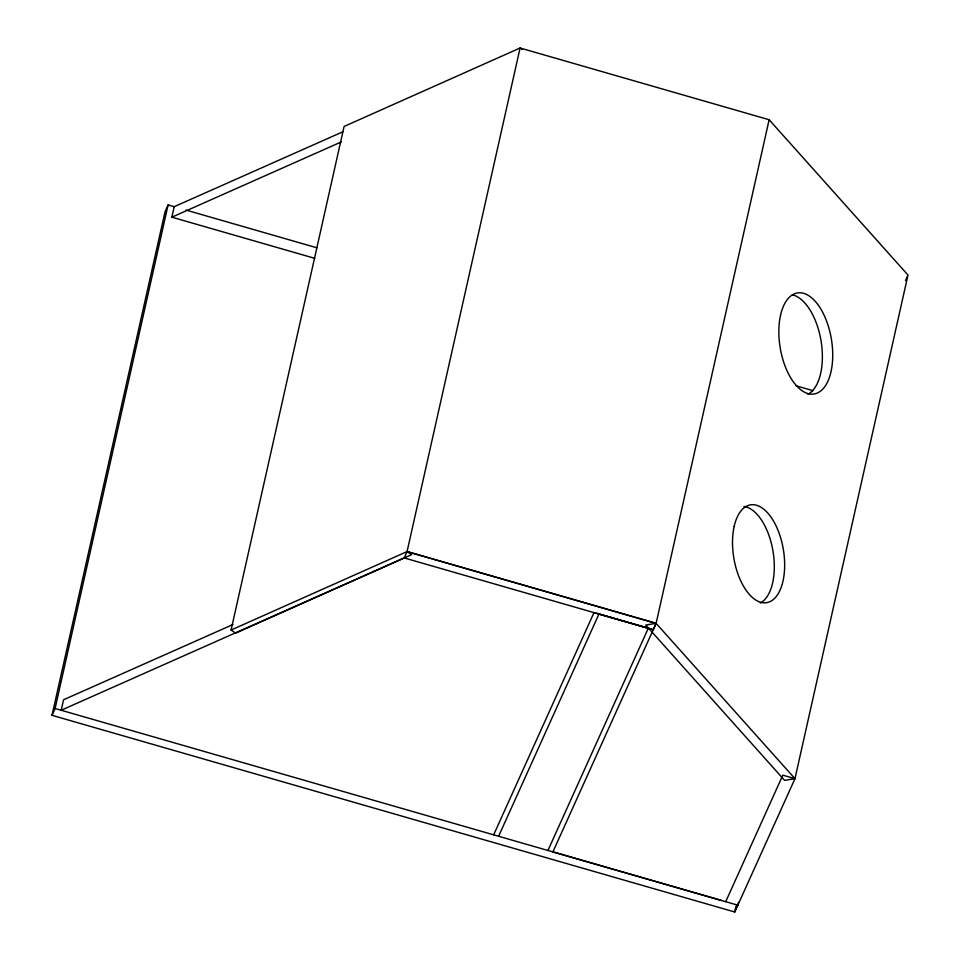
<?xml version="1.0" encoding="UTF-8"?>
<svg xmlns="http://www.w3.org/2000/svg" width="960" height="960" viewBox="0 0 960 960"><rect width="100%" height="100%" fill="white"/><g stroke="black" fill="none" stroke-linecap="round" stroke-linejoin="round"><path stroke-width="1.44" d="M231.072 630.036L407.064 551.58L411.66 554.664L235.68 633.132L231.072 630.036L344.088 126.468L520.08 48L769.14 119.736L907.992 275.052L794.964 778.668L734.76 912L52.008 715.32L165.036 211.752L168.108 204.924L174.216 206.688L342.924 131.76M52.008 715.32L55.092 708.504L168.108 204.924M314.748 258.336L171.852 217.176L174.216 206.688M498.624 836.244L598.968 614.016L653.244 629.7L656.124 623.304L645.768 625.068L784.608 780.384L794.964 778.668L656.112 623.352L407.064 551.58L404.196 557.928L61.188 710.256L63.552 699.768L232.992 624.516M769.14 119.736L656.112 623.352L407.064 551.58L520.08 48L522.384 49.548M734.772 911.952L736.08 906.12M738.492 902.256L737.832 905.184L552.912 851.88L656.124 623.304M493.668 834.816L594.012 612.588L653.256 629.652M547.956 850.452L648.3 628.224M905.52 280.536L907.368 276.456M725.7 901.692L782.832 775.176L794.964 778.668M734.448 911.916L737.532 905.088M171.852 217.176L341.304 141.924M185.916 210.06L317.04 247.836M795.828 385.716L812.916 390.66M404.196 557.928L647.472 628.032M55.092 708.504L721.596 900.504M743.94 506.496A49.572 25.128 80.6 0 1 772.98 551.052A49.572 25.128 80.6 0 1 760.26 603.06M792.396 294.828A51.204 25.956 80.6 0 1 821.208 341.916A51.204 25.956 80.6 0 1 807.852 394.32M734.16 526.428A49.572 25.128 80.6 0 0 762.876 602.724A49.572 25.128 80.6 0 0 778.716 532.104A49.572 25.128 80.6 0 0 734.16 526.428M780.552 315.228A51.204 25.956 80.6 0 0 810.216 394.032A51.204 25.956 80.6 0 0 826.584 321.084A51.204 25.956 80.6 0 0 780.552 315.228"/></g></svg>
